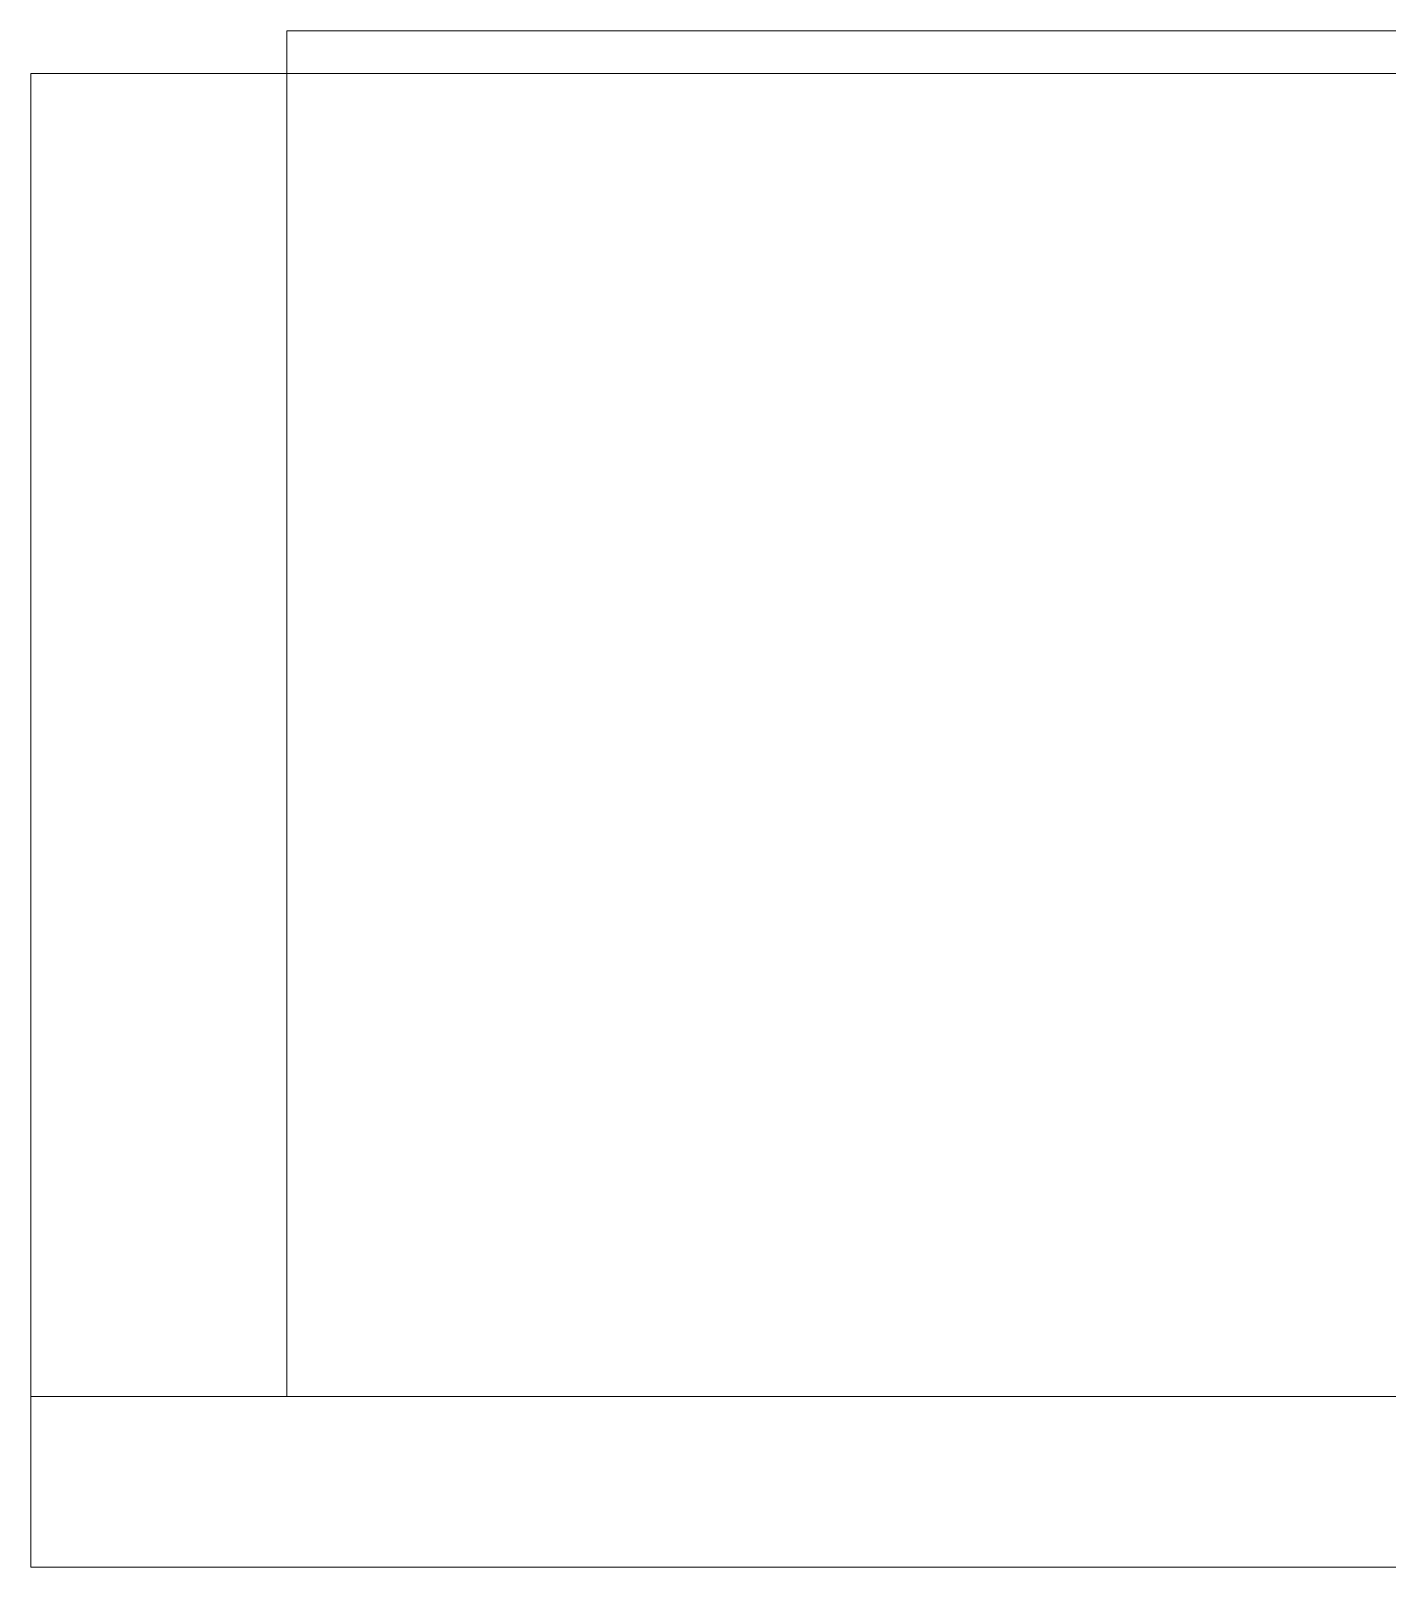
# Model space of a CAD drawing. Header units: inches. Extents: x -4169 to -1846, y 9706 to 12377.
# Drawn here: x -2207.36 to -2175.56, y 10742.11 to 10778.11 of the extents above; entities that cross this region are included whole.
import ezdxf

# ---------------------------------------------------------------- set-up
doc = ezdxf.new("R2010")
doc.units = ezdxf.units.IN
doc.header["$MEASUREMENT"] = 0
for name, color, linetype, lineweight in [('0-1', 7, 'Continuous', 5), ('0-2', 50, 'Continuous', 18), ('I-FURN', 30, 'Continuous', 9), ('I-FURN-1', 250, 'Continuous', 9)]:
    doc.layers.add(name, color=color, linetype=linetype, lineweight=lineweight)

# ---------------------------------------------------------------- blocks, each defined once
blk = doc.blocks.new('Couch-Both_Arms-Generic - 1-1352606-ENLARGED RCP - 2ND FLOOR PLAN')
at = {"layer": 'I-FURN'}
for p, q in [((-42, 13.5), (42, 13.5)), ((-36, 13.5), (-42, 13.5)), ((-42, 13.5), (-42, -17.5)), ((36, 13.5), (-36, 13.5)), ((-36, 13.5), (-36, -18.5)), ((-36, -17.5), (-36, 13.5)), ((36, -18.5), (36, 13.5)), ((42, 13.5), (36, 13.5)), ((36, 13.5), (36, -17.5)), ((42, -17.5), (42, 13.5)), ((-42, -17.5), (-36, -17.5)), ((36, -17.5), (42, -17.5)), ((-36, -18.5), (36, -18.5))]:
    blk.add_line(p, q, dxfattribs=at)
at = {"layer": 'I-FURN-1'}
for p, q in [((42, 17.5), (-42, 17.5)), ((-42, 17.5), (-42, -17.5)), ((42, -17.5), (42, 17.5)), ((-42, -17.5), (42, -17.5))]:
    blk.add_line(p, q, dxfattribs=at)
blk = doc.blocks.new('CTR - 1st Phase - Unit Layouts_rvt-1-ENLARGED RCP - 2ND FLOOR PLAN')
at = {"layer": '0-2', "rotation": 180}
blk.add_blockref('Couch-Both_Arms-Generic - 1-1352606-ENLARGED RCP - 2ND FLOOR PLAN', (-2165.36, 10759.614), dxfattribs=at)

msp = doc.modelspace()

# ---------------------------------------------------------------- block references
at = {"layer": '0-1'}
msp.add_blockref('CTR - 1st Phase - Unit Layouts_rvt-1-ENLARGED RCP - 2ND FLOOR PLAN', (0, 0), dxfattribs=at)

doc.saveas('drawing.dxf')
